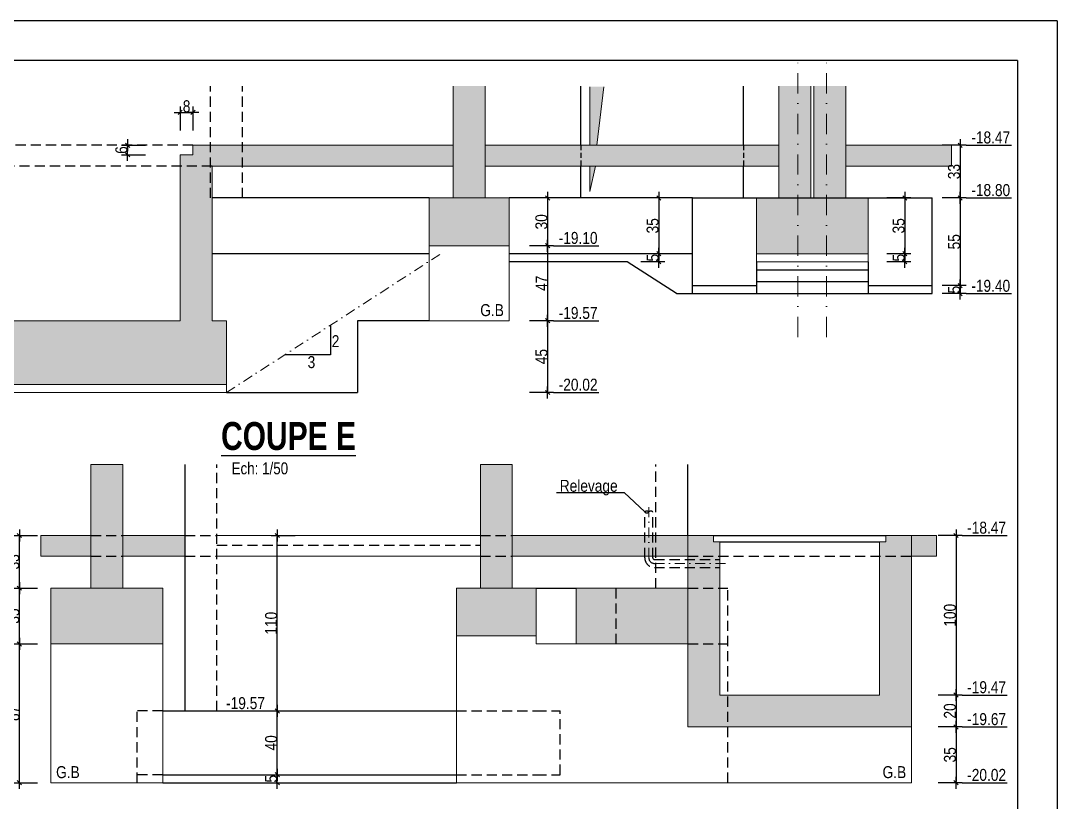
# Model space of a CAD drawing. Header units: centimetres. Extents: x -40 to 58779, y 2083 to 6283.
# Drawn here: x 57481 to 58779, y 5303 to 6283 of the extents above; entities that cross this region are included whole.
import ezdxf
from ezdxf.enums import TextEntityAlignment as Align

# ---------------------------------------------------------------- set-up
doc = ezdxf.new("R2010")
doc.units = ezdxf.units.CM
doc.header["$PDMODE"] = 1
doc.header["$PDSIZE"] = -2
doc.linetypes.add('CACHEX2', pattern=[19.05, 12.7, -6.35])
doc.linetypes.add('TIRETPTX2', pattern=[50.8, 25.4, -12.7, 0, -12.7])
for name, color, linetype in [('01_cote_gen', 4, 'Continuous'), ('01_linteaux', 2, 'Continuous'), ('01_poch_BN', 9, 'Continuous'), ('01_poch_murs', 253, 'Continuous'), ('01_texte', 230, 'Continuous'), ('AA_COTES', 2, 'Continuous')]:
    doc.layers.add(name, color=color, linetype=linetype)
doc.layers.add('01_murs_coup', color=5, linetype='Continuous', lineweight=60)
doc.layers.add('01_tram_axes', color=2, linetype='TIRETPTX2', lineweight=9)
doc.styles.add('Arial Narrow', font='ARIALN.TTF')
doc.styles.add('impact', font='impact.ttf')
doc.styles.add('MATTE_TXT', font='arial.ttf')
doc.styles.add('STYLE2', font='ARIALN.TTF')
doc.dimstyles.new('JB25', dxfattribs={"dimscale": 0.1, "dimtxt": 150, "dimasz": 15, "dimexe": 0.1, "dimexo": 0.1, "dimgap": 0.09, "dimtad": 1, "dimdec": 1, "dimlfac": 0.5, "dimdsep": 46, "dimtxsty": 'STYLE2', "dimblk1": 'BOND_G', "dimblk2": 'BOND_D', "dimsah": 1, "dimcen": 1.5, "dimdle": 0.01, "dimse1": 1, "dimse2": 1, "dimclrd": 4, "dimclre": 2, "dimclrt": 6, "dimazin": 2, "dimtfac": 2.333333, "dimtdec": 1, "dimtix": 1, "dimtmove": 2, "dimatfit": 3, "dimldrblk": 'BOND_G', "dimfxl": 1, "dimtolj": 1, "dimtzin": 0, "dimarcsym": 0})

# ---------------------------------------------------------------- blocks, each defined once
blk = doc.blocks.new('BOND_G')
at = {"layer": 'AA_COTES', "color": 0}
for p, q in [((0, -5), (0, 15)), ((5, 0), (-5, 0)), ((1.77, 1.77), (-1.77, -1.77))]:
    blk.add_line(p, q, dxfattribs=at)
blk = doc.blocks.new('BOND_D')
at = {"layer": 'AA_COTES', "color": 0}
for p, q in [((5, 0), (-5, 0)), ((-1.77, -1.77), (1.77, 1.77)), ((0, 5), (0, -15))]:
    blk.add_line(p, q, dxfattribs=at)
blk = doc.blocks.new('*D1803')
at = {"layer": '01_cote_gen', "color": 4, "lineweight": -2, "ltscale": 0.2, "transparency": 16777216}
blk.add_line((57614.5, 6116.3), (57614.5, 6125.3), dxfattribs=at)
at = {"layer": 'Defpoints', "color": 0, "lineweight": 0, "ltscale": 0.2, "transparency": 16777216}
for p in [(57614.5, 6126.8), (57652.4, 6126.8), (57680.4, 6114.8)]:
    blk.add_point(p, dxfattribs=at)
at = {"layer": '01_cote_gen', "color": 4, "lineweight": -2, "ltscale": 0.2, "transparency": 16777216, "xscale": 1.5, "yscale": 1.5, "zscale": 1.5}
for name, p, rotation in [('BOND_D', (57614.5, 6126.8), 90), ('BOND_G', (57614.5, 6114.8), 270)]:
    blk.add_blockref(name, p, dxfattribs=dict(at, rotation=rotation))
at = {"layer": '01_cote_gen', "color": 6, "lineweight": 0, "ltscale": 0.2, "transparency": 16777216, "insert": (57606.8, 6120.8), "char_height": 15, "attachment_point": 5, "rotation": 90, "style": 'STYLE2'}
blk.add_mtext('\\A1;6', dxfattribs=at)
blk = doc.blocks.new('*D1804')
at = {"layer": '01_cote_gen', "color": 4, "lineweight": -2, "ltscale": 0.2, "transparency": 16777216}
blk.add_line((57681.9, 6168), (57694.9, 6168), dxfattribs=at)
at = {"layer": 'Defpoints', "color": 0, "lineweight": 0, "ltscale": 0.2, "transparency": 16777216}
for p in [(57696.4, 6168), (57696.4, 6126.8), (57680.4, 6114.8)]:
    blk.add_point(p, dxfattribs=at)
at = {"layer": '01_cote_gen', "color": 4, "lineweight": -2, "ltscale": 0.2, "transparency": 16777216, "xscale": 1.5, "yscale": 1.5, "zscale": 1.5, "rotation": 180}
blk.add_blockref('BOND_G', (57680.4, 6168), dxfattribs=at)
at = {"layer": '01_cote_gen', "color": 4, "lineweight": -2, "ltscale": 0.2, "transparency": 16777216, "xscale": 1.5, "yscale": 1.5, "zscale": 1.5}
blk.add_blockref('BOND_D', (57696.4, 6168), dxfattribs=at)
at = {"layer": '01_cote_gen', "color": 6, "lineweight": 0, "ltscale": 0.2, "transparency": 16777216, "insert": (57688.4, 6175.6), "char_height": 15, "attachment_point": 5, "style": 'STYLE2'}
blk.add_mtext('\\A1;8', dxfattribs=at)
blk = doc.blocks.new('*D1808')
at = {"layer": '01_cote_gen', "color": 4, "lineweight": -2, "ltscale": 0.2, "transparency": 16777216}
blk.add_line((58588.3, 6059.3), (58588.3, 5992.3), dxfattribs=at)
at = {"layer": 'Defpoints', "color": 0, "lineweight": 0, "ltscale": 0.2, "transparency": 16777216}
for p in [(58568.7, 6060.8), (58542.4, 5990.8), (58588.3, 5990.8)]:
    blk.add_point(p, dxfattribs=at)
at = {"layer": '01_cote_gen', "color": 4, "lineweight": -2, "ltscale": 0.2, "transparency": 16777216, "xscale": 1.5, "yscale": 1.5, "zscale": 1.5}
for name, p, rotation in [('BOND_G', (58588.3, 6060.8), 90), ('BOND_D', (58588.3, 5990.8), 270)]:
    blk.add_blockref(name, p, dxfattribs=dict(at, rotation=rotation))
at = {"layer": '01_cote_gen', "color": 6, "lineweight": 0, "ltscale": 0.2, "transparency": 16777216, "insert": (58580.6, 6025.8), "char_height": 15, "attachment_point": 5, "rotation": 90, "style": 'STYLE2'}
blk.add_mtext('\\A1;35', dxfattribs=at)
blk = doc.blocks.new('*D1809')
at = {"layer": '01_cote_gen', "color": 4, "lineweight": -2, "ltscale": 0.2, "transparency": 16777216}
blk.add_line((58588.3, 5989.3), (58588.3, 5982.3), dxfattribs=at)
at = {"layer": 'Defpoints', "color": 0, "lineweight": 0, "ltscale": 0.2, "transparency": 16777216}
for p in [(58565.8, 5990.8), (58542.4, 5980.8), (58588.3, 5980.8)]:
    blk.add_point(p, dxfattribs=at)
at = {"layer": '01_cote_gen', "color": 4, "lineweight": -2, "ltscale": 0.2, "transparency": 16777216, "xscale": 1.5, "yscale": 1.5, "zscale": 1.5}
for name, p, rotation in [('BOND_G', (58588.3, 5990.8), 90), ('BOND_D', (58588.3, 5980.8), 270)]:
    blk.add_blockref(name, p, dxfattribs=dict(at, rotation=rotation))
at = {"layer": '01_cote_gen', "color": 6, "lineweight": 0, "ltscale": 0.2, "transparency": 16777216, "insert": (58580.7, 5985.8), "char_height": 15, "attachment_point": 5, "rotation": 90, "style": 'STYLE2'}
blk.add_mtext('\\A1;5', dxfattribs=at)
blk = doc.blocks.new('*D1810')
at = {"layer": '01_cote_gen', "color": 4, "lineweight": -2, "ltscale": 0.2, "transparency": 16777216}
blk.add_line((58657.7, 6125.3), (58657.7, 6062.3), dxfattribs=at)
at = {"layer": 'Defpoints', "color": 0, "lineweight": 0, "ltscale": 0.2, "transparency": 16777216}
for p in [(58624.3, 6126.8), (58643.4, 6060.8), (58657.7, 6060.8)]:
    blk.add_point(p, dxfattribs=at)
at = {"layer": '01_cote_gen', "color": 4, "lineweight": -2, "ltscale": 0.2, "transparency": 16777216, "xscale": 1.5, "yscale": 1.5, "zscale": 1.5}
for name, p, rotation in [('BOND_G', (58657.7, 6126.8), 90), ('BOND_D', (58657.7, 6060.8), 270)]:
    blk.add_blockref(name, p, dxfattribs=dict(at, rotation=rotation))
at = {"layer": '01_cote_gen', "color": 6, "lineweight": 0, "ltscale": 0.2, "transparency": 16777216, "insert": (58650, 6093.8), "char_height": 15, "attachment_point": 5, "rotation": 90, "style": 'STYLE2'}
blk.add_mtext('\\A1;33', dxfattribs=at)
blk = doc.blocks.new('*D1811')
at = {"layer": '01_cote_gen', "color": 4, "lineweight": -2, "ltscale": 0.2, "transparency": 16777216}
blk.add_line((58657.7, 6059.3), (58657.7, 5952.3), dxfattribs=at)
at = {"layer": 'Defpoints', "color": 0, "lineweight": 0, "ltscale": 0.2, "transparency": 16777216}
for p in [(58635.2, 6060.8), (58607.9, 5950.8), (58657.7, 5950.8)]:
    blk.add_point(p, dxfattribs=at)
at = {"layer": '01_cote_gen', "color": 4, "lineweight": -2, "ltscale": 0.2, "transparency": 16777216, "xscale": 1.5, "yscale": 1.5, "zscale": 1.5}
for name, p, rotation in [('BOND_G', (58657.7, 6060.8), 90), ('BOND_D', (58657.7, 5950.8), 270)]:
    blk.add_blockref(name, p, dxfattribs=dict(at, rotation=rotation))
at = {"layer": '01_cote_gen', "color": 6, "lineweight": 0, "ltscale": 0.2, "transparency": 16777216, "insert": (58650.1, 6005.8), "char_height": 15, "attachment_point": 5, "rotation": 90, "style": 'STYLE2'}
blk.add_mtext('\\A1;55', dxfattribs=at)
blk = doc.blocks.new('*D1812')
at = {"layer": '01_cote_gen', "color": 4, "lineweight": -2, "ltscale": 0.2, "transparency": 16777216}
blk.add_line((58657.7, 5949.3), (58657.7, 5942.3), dxfattribs=at)
at = {"layer": 'Defpoints', "color": 0, "lineweight": 0, "ltscale": 0.2, "transparency": 16777216}
for p in [(58607.9, 5950.8), (58607.9, 5940.8), (58657.7, 5940.8)]:
    blk.add_point(p, dxfattribs=at)
at = {"layer": '01_cote_gen', "color": 4, "lineweight": -2, "ltscale": 0.2, "transparency": 16777216, "xscale": 1.5, "yscale": 1.5, "zscale": 1.5}
for name, p, rotation in [('BOND_G', (58657.7, 5950.8), 90), ('BOND_D', (58657.7, 5940.8), 270)]:
    blk.add_blockref(name, p, dxfattribs=dict(at, rotation=rotation))
at = {"layer": '01_cote_gen', "color": 6, "lineweight": 0, "ltscale": 0.2, "transparency": 16777216, "insert": (58650.1, 5945.8), "char_height": 15, "attachment_point": 5, "rotation": 90, "style": 'STYLE2'}
blk.add_mtext('\\A1;5', dxfattribs=at)
blk = doc.blocks.new('*D1813')
at = {"layer": '01_cote_gen', "color": 4, "lineweight": -2, "ltscale": 0.2, "transparency": 16777216}
blk.add_line((58140.7, 6059.3), (58140.7, 6002.3), dxfattribs=at)
at = {"layer": 'Defpoints', "color": 0, "lineweight": 0, "ltscale": 0.2, "transparency": 16777216}
for p in [(58130.1, 6060.8), (58092.4, 6000.8), (58140.7, 6000.8)]:
    blk.add_point(p, dxfattribs=at)
at = {"layer": '01_cote_gen', "color": 4, "lineweight": -2, "ltscale": 0.2, "transparency": 16777216, "xscale": 1.5, "yscale": 1.5, "zscale": 1.5}
for name, p, rotation in [('BOND_G', (58140.7, 6060.8), 90), ('BOND_D', (58140.7, 6000.8), 270)]:
    blk.add_blockref(name, p, dxfattribs=dict(at, rotation=rotation))
at = {"layer": '01_cote_gen', "color": 6, "lineweight": 0, "ltscale": 0.2, "transparency": 16777216, "insert": (58133, 6030.8), "char_height": 15, "attachment_point": 5, "rotation": 90, "style": 'STYLE2'}
blk.add_mtext('\\A1;30', dxfattribs=at)
blk = doc.blocks.new('*D1814')
at = {"layer": '01_cote_gen', "color": 4, "lineweight": -2, "ltscale": 0.2, "transparency": 16777216}
blk.add_line((58140.7, 5999.3), (58140.7, 5908.3), dxfattribs=at)
at = {"layer": 'Defpoints', "color": 0, "lineweight": 0, "ltscale": 0.2, "transparency": 16777216}
for p in [(58127.4, 6000.8), (58092.4, 5906.8), (58140.7, 5906.8)]:
    blk.add_point(p, dxfattribs=at)
at = {"layer": '01_cote_gen', "color": 4, "lineweight": -2, "ltscale": 0.2, "transparency": 16777216, "xscale": 1.5, "yscale": 1.5, "zscale": 1.5}
for name, p, rotation in [('BOND_G', (58140.7, 6000.8), 90), ('BOND_D', (58140.7, 5906.8), 270)]:
    blk.add_blockref(name, p, dxfattribs=dict(at, rotation=rotation))
at = {"layer": '01_cote_gen', "color": 6, "lineweight": 0, "ltscale": 0.2, "transparency": 16777216, "insert": (58133.2, 5953.8), "char_height": 15, "attachment_point": 5, "rotation": 90, "style": 'STYLE2'}
blk.add_mtext('\\A1;47', dxfattribs=at)
blk = doc.blocks.new('*D1815')
at = {"layer": '01_cote_gen', "color": 4, "lineweight": -2, "ltscale": 0.2, "transparency": 16777216}
blk.add_line((58140.7, 5905.3), (58140.7, 5818.3), dxfattribs=at)
at = {"layer": 'Defpoints', "color": 0, "lineweight": 0, "ltscale": 0.2, "transparency": 16777216}
for p in [(58118.2, 5906.8), (57902.4, 5816.8), (58140.7, 5816.8)]:
    blk.add_point(p, dxfattribs=at)
at = {"layer": '01_cote_gen', "color": 4, "lineweight": -2, "ltscale": 0.2, "transparency": 16777216, "xscale": 1.5, "yscale": 1.5, "zscale": 1.5}
for name, p, rotation in [('BOND_G', (58140.7, 5906.8), 90), ('BOND_D', (58140.7, 5816.8), 270)]:
    blk.add_blockref(name, p, dxfattribs=dict(at, rotation=rotation))
at = {"layer": '01_cote_gen', "color": 6, "lineweight": 0, "ltscale": 0.2, "transparency": 16777216, "insert": (58133.1, 5861.8), "char_height": 15, "attachment_point": 5, "rotation": 90, "style": 'STYLE2'}
blk.add_mtext('\\A1;45', dxfattribs=at)
blk = doc.blocks.new('*D1816')
at = {"layer": '01_poch_murs', "color": 4, "lineweight": -2, "ltscale": 0.2, "transparency": 16777216}
blk.add_line((58280.1, 6059.3), (58280.1, 5992.3), dxfattribs=at)
at = {"layer": 'Defpoints', "color": 0, "lineweight": 0, "ltscale": 0.2, "transparency": 16777216}
for p in [(58287.8, 6060.8), (58280.1, 5990.8), (58287.8, 5990.8)]:
    blk.add_point(p, dxfattribs=at)
at = {"layer": '01_poch_murs', "color": 4, "lineweight": -2, "ltscale": 0.2, "transparency": 16777216, "xscale": 1.5, "yscale": 1.5, "zscale": 1.5}
for name, p, rotation in [('BOND_G', (58280.1, 6060.8), 90), ('BOND_D', (58280.1, 5990.8), 270)]:
    blk.add_blockref(name, p, dxfattribs=dict(at, rotation=rotation))
at = {"layer": '01_poch_murs', "color": 6, "lineweight": 0, "ltscale": 0.2, "transparency": 16777216, "insert": (58272.4, 6025.8), "char_height": 15, "attachment_point": 5, "rotation": 90, "style": 'STYLE2'}
blk.add_mtext('\\A1;35', dxfattribs=at)
blk = doc.blocks.new('*D1817')
at = {"layer": '01_poch_murs', "color": 4, "lineweight": -2, "ltscale": 0.2, "transparency": 16777216}
blk.add_line((58280.1, 5989.3), (58280.1, 5982.3), dxfattribs=at)
at = {"layer": 'Defpoints', "color": 0, "lineweight": 0, "ltscale": 0.2, "transparency": 16777216}
for p in [(58303.2, 5990.8), (58280.1, 5980.8), (58303.2, 5980.8)]:
    blk.add_point(p, dxfattribs=at)
at = {"layer": '01_poch_murs', "color": 4, "lineweight": -2, "ltscale": 0.2, "transparency": 16777216, "xscale": 1.5, "yscale": 1.5, "zscale": 1.5}
for name, p, rotation in [('BOND_G', (58280.1, 5990.8), 90), ('BOND_D', (58280.1, 5980.8), 270)]:
    blk.add_blockref(name, p, dxfattribs=dict(at, rotation=rotation))
at = {"layer": '01_poch_murs', "color": 6, "lineweight": 0, "ltscale": 0.2, "transparency": 16777216, "insert": (58272.5, 5985.8), "char_height": 15, "attachment_point": 5, "rotation": 90, "style": 'STYLE2'}
blk.add_mtext('\\A1;5', dxfattribs=at)
blk = doc.blocks.new('*D1988')
at = {"layer": '01_cote_gen', "color": 4, "lineweight": -2, "ltscale": 0.2, "transparency": 16777216}
blk.add_line((57479, 5329), (57479, 5500), dxfattribs=at)
at = {"layer": 'Defpoints', "color": 0, "lineweight": 0, "ltscale": 0.2, "transparency": 16777216}
for p in [(57479, 5501.5), (57585.5, 5501.5), (57585.5, 5327.5)]:
    blk.add_point(p, dxfattribs=at)
at = {"layer": '01_cote_gen', "color": 4, "lineweight": -2, "ltscale": 0.2, "transparency": 16777216, "xscale": 1.5, "yscale": 1.5, "zscale": 1.5}
for name, p, rotation in [('BOND_D', (57479, 5501.5), 90), ('BOND_G', (57479, 5327.5), 270)]:
    blk.add_blockref(name, p, dxfattribs=dict(at, rotation=rotation))
at = {"layer": '01_cote_gen', "color": 6, "lineweight": 0, "ltscale": 0.2, "transparency": 16777216, "insert": (57471.4, 5414.5), "char_height": 15, "attachment_point": 5, "rotation": 90, "style": 'STYLE2'}
blk.add_mtext('\\A1;87', dxfattribs=at)
blk = doc.blocks.new('*D1989')
at = {"layer": '01_cote_gen', "color": 4, "lineweight": -2, "ltscale": 0.2, "transparency": 16777216}
blk.add_line((57479, 5503), (57479, 5570), dxfattribs=at)
at = {"layer": 'Defpoints', "color": 0, "lineweight": 0, "ltscale": 0.2, "transparency": 16777216}
for p in [(57479, 5571.5), (57585.5, 5571.5), (57585.5, 5501.5)]:
    blk.add_point(p, dxfattribs=at)
at = {"layer": '01_cote_gen', "color": 4, "lineweight": -2, "ltscale": 0.2, "transparency": 16777216, "xscale": 1.5, "yscale": 1.5, "zscale": 1.5}
for name, p, rotation in [('BOND_D', (57479, 5571.5), 90), ('BOND_G', (57479, 5501.5), 270)]:
    blk.add_blockref(name, p, dxfattribs=dict(at, rotation=rotation))
at = {"layer": '01_cote_gen', "color": 6, "lineweight": 0, "ltscale": 0.2, "transparency": 16777216, "insert": (57471.4, 5536.5), "char_height": 15, "attachment_point": 5, "rotation": 90, "style": 'STYLE2'}
blk.add_mtext('\\A1;35', dxfattribs=at)
blk = doc.blocks.new('*D1990')
at = {"layer": '01_cote_gen', "color": 4, "lineweight": -2, "ltscale": 0.2, "transparency": 16777216}
blk.add_line((57479, 5573), (57479, 5636), dxfattribs=at)
at = {"layer": 'Defpoints', "color": 0, "lineweight": 0, "ltscale": 0.2, "transparency": 16777216}
for p in [(57479, 5637.5), (57585.5, 5637.5), (57585.5, 5571.5)]:
    blk.add_point(p, dxfattribs=at)
at = {"layer": '01_cote_gen', "color": 4, "lineweight": -2, "ltscale": 0.2, "transparency": 16777216, "xscale": 1.5, "yscale": 1.5, "zscale": 1.5}
for name, p, rotation in [('BOND_D', (57479, 5637.5), 90), ('BOND_G', (57479, 5571.5), 270)]:
    blk.add_blockref(name, p, dxfattribs=dict(at, rotation=rotation))
at = {"layer": '01_cote_gen', "color": 6, "lineweight": 0, "ltscale": 0.2, "transparency": 16777216, "insert": (57471.4, 5604.5), "char_height": 15, "attachment_point": 5, "rotation": 90, "style": 'STYLE2'}
blk.add_mtext('\\A1;33', dxfattribs=at)
blk = doc.blocks.new('*D1991')
at = {"layer": '01_cote_gen', "color": 4, "lineweight": -2, "ltscale": 0.2, "transparency": 16777216}
blk.add_line((57802, 5339), (57802, 5416), dxfattribs=at)
at = {"layer": 'Defpoints', "color": 0, "lineweight": 0, "ltscale": 0.2, "transparency": 16777216}
for p in [(57802, 5417.5), (57858.5, 5417.5), (57858.5, 5337.5)]:
    blk.add_point(p, dxfattribs=at)
at = {"layer": '01_cote_gen', "color": 4, "lineweight": -2, "ltscale": 0.2, "transparency": 16777216, "xscale": 1.5, "yscale": 1.5, "zscale": 1.5}
for name, p, rotation in [('BOND_D', (57802, 5417.5), 90), ('BOND_G', (57802, 5337.5), 270)]:
    blk.add_blockref(name, p, dxfattribs=dict(at, rotation=rotation))
at = {"layer": '01_cote_gen', "color": 6, "lineweight": 0, "ltscale": 0.2, "transparency": 16777216, "insert": (57794.4, 5377.5), "char_height": 15, "attachment_point": 5, "rotation": 90, "style": 'STYLE2'}
blk.add_mtext('\\A1;40', dxfattribs=at)
blk = doc.blocks.new('*D1992')
at = {"layer": '01_cote_gen', "color": 4, "lineweight": -2, "ltscale": 0.2, "transparency": 16777216}
blk.add_line((57802, 5419), (57802, 5636), dxfattribs=at)
at = {"layer": 'Defpoints', "color": 0, "lineweight": 0, "ltscale": 0.2, "transparency": 16777216}
for p in [(57802, 5637.5), (57877.5, 5637.5), (57856.5, 5417.5)]:
    blk.add_point(p, dxfattribs=at)
at = {"layer": '01_cote_gen', "color": 4, "lineweight": -2, "ltscale": 0.2, "transparency": 16777216, "xscale": 1.5, "yscale": 1.5, "zscale": 1.5}
for name, p, rotation in [('BOND_D', (57802, 5637.5), 90), ('BOND_G', (57802, 5417.5), 270)]:
    blk.add_blockref(name, p, dxfattribs=dict(at, rotation=rotation))
at = {"layer": '01_cote_gen', "color": 6, "lineweight": 0, "ltscale": 0.2, "transparency": 16777216, "insert": (57794.4, 5527.5), "char_height": 15, "attachment_point": 5, "rotation": 90, "style": 'STYLE2'}
blk.add_mtext('\\A1;110', dxfattribs=at)
blk = doc.blocks.new('*D1993')
at = {"layer": '01_cote_gen', "color": 4, "lineweight": -2, "ltscale": 0.2, "transparency": 16777216}
blk.add_line((57802, 5329), (57802, 5336), dxfattribs=at)
at = {"layer": 'Defpoints', "color": 0, "lineweight": 0, "ltscale": 0.2, "transparency": 16777216}
for p in [(57802, 5337.5), (57842.5, 5337.5), (57842.5, 5327.5)]:
    blk.add_point(p, dxfattribs=at)
at = {"layer": '01_cote_gen', "color": 4, "lineweight": -2, "ltscale": 0.2, "transparency": 16777216, "xscale": 1.5, "yscale": 1.5, "zscale": 1.5}
for name, p, rotation in [('BOND_D', (57802, 5337.5), 90), ('BOND_G', (57802, 5327.5), 270)]:
    blk.add_blockref(name, p, dxfattribs=dict(at, rotation=rotation))
at = {"layer": '01_cote_gen', "color": 6, "lineweight": 0, "ltscale": 0.2, "transparency": 16777216, "insert": (57794.4, 5332.5), "char_height": 15, "attachment_point": 5, "rotation": 90, "style": 'STYLE2'}
blk.add_mtext('\\A1;5', dxfattribs=at)
blk = doc.blocks.new('*D1994')
at = {"layer": '01_cote_gen', "color": 4, "lineweight": -2, "ltscale": 0.2, "transparency": 16777216}
blk.add_line((58652.5, 5636), (58652.5, 5439), dxfattribs=at)
at = {"layer": 'Defpoints', "color": 0, "lineweight": 0, "ltscale": 0.2, "transparency": 16777216}
for p in [(58601.5, 5637.5), (58500.3, 5437.5), (58652.5, 5437.5)]:
    blk.add_point(p, dxfattribs=at)
at = {"layer": '01_cote_gen', "color": 4, "lineweight": -2, "ltscale": 0.2, "transparency": 16777216, "xscale": 1.5, "yscale": 1.5, "zscale": 1.5}
for name, p, rotation in [('BOND_G', (58652.5, 5637.5), 90), ('BOND_D', (58652.5, 5437.5), 270)]:
    blk.add_blockref(name, p, dxfattribs=dict(at, rotation=rotation))
at = {"layer": '01_cote_gen', "color": 6, "lineweight": 0, "ltscale": 0.2, "transparency": 16777216, "insert": (58644.9, 5537.5), "char_height": 15, "attachment_point": 5, "rotation": 90, "style": 'STYLE2'}
blk.add_mtext('\\A1;100', dxfattribs=at)
blk = doc.blocks.new('*D1995')
at = {"layer": '01_cote_gen', "color": 4, "lineweight": -2, "ltscale": 0.2, "transparency": 16777216}
blk.add_line((58652.5, 5436), (58652.5, 5399), dxfattribs=at)
at = {"layer": 'Defpoints', "color": 0, "lineweight": 0, "ltscale": 0.2, "transparency": 16777216}
for p in [(58630, 5437.5), (58630, 5397.5), (58652.5, 5397.5)]:
    blk.add_point(p, dxfattribs=at)
at = {"layer": '01_cote_gen', "color": 4, "lineweight": -2, "ltscale": 0.2, "transparency": 16777216, "xscale": 1.5, "yscale": 1.5, "zscale": 1.5}
for name, p, rotation in [('BOND_G', (58652.5, 5437.5), 90), ('BOND_D', (58652.5, 5397.5), 270)]:
    blk.add_blockref(name, p, dxfattribs=dict(at, rotation=rotation))
at = {"layer": '01_cote_gen', "color": 6, "lineweight": 0, "ltscale": 0.2, "transparency": 16777216, "insert": (58644.9, 5417.5), "char_height": 15, "attachment_point": 5, "rotation": 90, "style": 'STYLE2'}
blk.add_mtext('\\A1;20', dxfattribs=at)
blk = doc.blocks.new('*D1996')
at = {"layer": '01_cote_gen', "color": 4, "lineweight": -2, "ltscale": 0.2, "transparency": 16777216}
blk.add_line((58652.5, 5396), (58652.5, 5329), dxfattribs=at)
at = {"layer": 'Defpoints', "color": 0, "lineweight": 0, "ltscale": 0.2, "transparency": 16777216}
for p in [(58630, 5397.5), (58542, 5327.5), (58652.5, 5327.5)]:
    blk.add_point(p, dxfattribs=at)
at = {"layer": '01_cote_gen', "color": 4, "lineweight": -2, "ltscale": 0.2, "transparency": 16777216, "xscale": 1.5, "yscale": 1.5, "zscale": 1.5}
for name, p, rotation in [('BOND_G', (58652.5, 5397.5), 90), ('BOND_D', (58652.5, 5327.5), 270)]:
    blk.add_blockref(name, p, dxfattribs=dict(at, rotation=rotation))
at = {"layer": '01_cote_gen', "color": 6, "lineweight": 0, "ltscale": 0.2, "transparency": 16777216, "insert": (58644.9, 5362.5), "char_height": 15, "attachment_point": 5, "rotation": 90, "style": 'STYLE2'}
blk.add_mtext('\\A1;35', dxfattribs=at)

msp = doc.modelspace()

# ---------------------------------------------------------------- hatches: boundary and pattern name
at = {"layer": '01_poch_BN', "lineweight": 0, "ltscale": 0.2}
h = msp.add_hatch(color=256, dxfattribs=at)
h.dxf.hatch_style = 1
h.paths.add_polyline_path([(56934.37, 6126.8), (56808.32, 6126.8), (56808.32, 6100.8), (56934.37, 6100.8)])
h.paths.add_polyline_path([(56952.37, 6060.8), (56842.37, 6060.8), (56842.37, 5960.8), (56952.37, 5960.8)])
h.paths.add_polyline_path([(57062.37, 6060.8), (56952.37, 6060.8), (56952.37, 5960.8), (57062.37, 5960.8)])
h.paths.add_polyline_path([(57228.37, 6126.8), (56970.37, 6126.8), (56970.37, 6100.8), (57228.37, 6100.8)])
h.paths.add_polyline_path([(58062.42, 6200.98), (58022.42, 6200.98), (58022.42, 6060.8), (58062.42, 6060.8)])
h.paths.add_polyline_path([(58092.42, 6060.8), (57992.42, 6060.8), (57992.42, 6000.8), (58092.42, 6000.8)])
h.paths.add_polyline_path([(58454.37, 6060.8), (58402.37, 6060.8), (58402.37, 5990.8), (58454.37, 5990.8)])
h.paths.add_polyline_path([(58454.37, 6200.98), (58430.37, 6200.98), (58430.37, 6060.8), (58454.37, 6060.8)])
h.paths.add_polyline_path([(58470.37, 6200.98), (58454.37, 6200.98), (58454.37, 6060.8), (58470.37, 6060.8)])
h.paths.add_polyline_path([(58490.37, 6200.98), (58474.37, 6200.98), (58474.37, 6060.8), (58490.37, 6060.8)])
h.paths.add_polyline_path([(58514.37, 6200.98), (58490.37, 6200.98), (58490.37, 6060.8), (58514.37, 6060.8)])
h.paths.add_polyline_path([(58542.37, 6060.8), (58490.37, 6060.8), (58490.37, 5990.8), (58542.37, 5990.8)])
h.paths.add_polyline_path([(58490.37, 6060.8), (58474.37, 6060.8), (58454.37, 6060.8), (58454.37, 5990.8), (58490.37, 5990.8)])
h = msp.add_hatch(color=256, dxfattribs=at)
h.dxf.hatch_style = 1
h.paths.add_polyline_path([(56952.37, 6200.98), (56934.37, 6200.98), (56934.37, 6060.8), (56952.37, 6060.8)])
h.paths.add_polyline_path([(56970.37, 6200.98), (56952.37, 6200.98), (56952.37, 6060.8), (56970.37, 6060.8)])
h.paths.add_polyline_path([(57248.37, 6200.98), (57228.37, 6200.98), (57228.37, 5906.8), (57168.37, 5906.8), (57168.37, 5826.8), (57248.37, 5826.8)])
h.paths.add_polyline_path([(57268.37, 6200.98), (57248.37, 6200.98), (57248.37, 5826.8), (57738.37, 5826.8), (57738.37, 5906.8), (57720.37, 5906.8), (57720.37, 6100.8), (58022.42, 6100.8), (58022.42, 6126.8), (57696.37, 6126.8), (57696.37, 6114.8), (57680.37, 6114.8), (57680.37, 5906.8), (57268.37, 5906.8)])
h.paths.add_polyline_path([(58430.37, 6126.8), (58062.42, 6126.8), (58062.42, 6100.8), (58430.37, 6100.8)])
h.paths.add_polyline_path([(58646.62, 6126.8), (58514.37, 6126.8), (58514.37, 6100.8), (58646.62, 6100.8)])
h = msp.add_hatch(color=256, dxfattribs=at)
h.dxf.hatch_style = 1
h.paths.add_polyline_path([(57608.5, 5726.5), (57568.5, 5726.5), (57568.5, 5637.5), (57608.5, 5637.5)])
h.paths.add_polyline_path([(57608.5, 5637.5), (57568.5, 5637.5), (57568.5, 5611.5), (57608.5, 5611.5)])
h.paths.add_polyline_path([(57608.5, 5611.5), (57568.5, 5611.5), (57568.5, 5571.5), (57608.5, 5571.5)])
h.paths.add_polyline_path([(57686.5, 5637.5), (57608.5, 5637.5), (57608.5, 5611.5), (57686.5, 5611.5)])
h.paths.add_polyline_path([(57568.5, 5637.5), (57506, 5637.5), (57506, 5611.5), (57568.5, 5611.5)])
h.paths.add_polyline_path([(57658.5, 5571.5), (57518.5, 5571.5), (57518.5, 5501.5), (57658.5, 5501.5)])
h.paths.add_polyline_path([(58126.5, 5571.5), (58026.5, 5571.5), (58026.5, 5511.5), (58126.5, 5511.5)])
h.paths.add_polyline_path([(58096.5, 5611.5), (58056.5, 5611.5), (58056.5, 5571.5), (58096.5, 5571.5)])
h.paths.add_polyline_path([(58096.5, 5637.5), (58056.5, 5637.5), (58056.5, 5611.5), (58096.5, 5611.5)])
h.paths.add_polyline_path([(58096.5, 5726.5), (58056.5, 5726.5), (58056.5, 5637.5), (58096.5, 5637.5)])
h.paths.add_polyline_path([(58226.5, 5571.5), (58176.5, 5571.5), (58176.5, 5501.5), (58226.5, 5501.5)])
h.paths.add_polyline_path([(58316.5, 5571.5), (58226.5, 5571.5), (58226.5, 5501.5), (58316.5, 5501.5)])
h.paths.add_polyline_path([(58356.5, 5629.5), (58348.5, 5629.5), (58348.5, 5637.5), (58316.5, 5637.5), (58316.5, 5611.5), (58356.5, 5611.5)])
h.paths.add_polyline_path([(58316.5, 5637.5), (58276.5, 5637.5), (58276.5, 5611.5), (58316.5, 5611.5)])
h.paths.add_polyline_path([(58276.5, 5637.5), (58272.5, 5637.5), (58272.5, 5611.5), (58276.5, 5611.5)])
h.paths.add_polyline_path([(58272.5, 5637.5), (58267.5, 5637.5), (58267.5, 5611.5), (58272.5, 5611.5)])
h.paths.add_polyline_path([(58267.5, 5637.5), (58262.5, 5637.5), (58262.5, 5611.5), (58267.5, 5611.5)])
h.paths.add_polyline_path([(58262.5, 5637.5), (58096.5, 5637.5), (58096.5, 5611.5), (58262.5, 5611.5)])
h.paths.add_polyline_path([(58356.5, 5571.5), (58316.5, 5571.5), (58316.5, 5501.5), (58356.5, 5501.5)])
h.paths.add_polyline_path([(58356.5, 5597.5), (58316.5, 5597.5), (58316.5, 5571.5), (58356.5, 5571.5)])
h.paths.add_polyline_path([(58356.5, 5602.5), (58316.5, 5602.5), (58316.5, 5597.5), (58356.5, 5597.5)])
h.paths.add_polyline_path([(58356.5, 5607.5), (58316.5, 5607.5), (58316.5, 5602.5), (58356.5, 5602.5)])
h.paths.add_polyline_path([(58356.5, 5611.5), (58316.5, 5611.5), (58316.5, 5607.5), (58356.5, 5607.5)])
h.paths.add_polyline_path([(58366.5, 5437.5), (58356.5, 5437.5), (58356.5, 5501.5), (58316.5, 5501.5), (58316.5, 5397.5), (58366.5, 5397.5)])
h.paths.add_polyline_path([(58596.5, 5611.5), (58556.5, 5611.5), (58556.5, 5437.5), (58366.5, 5437.5), (58366.5, 5397.5), (58596.5, 5397.5)])
h.paths.add_polyline_path([(58596.5, 5637.5), (58564.5, 5637.5), (58564.5, 5629.5), (58556.5, 5629.5), (58556.5, 5611.5), (58596.5, 5611.5)])
h = msp.add_hatch(color=256, dxfattribs=at)
h.dxf.hatch_style = 1
h.paths.add_polyline_path([(58628, 5637.5), (58596.5, 5637.5), (58596.5, 5611.5), (58628, 5611.5)])

# ---------------------------------------------------------------- linework, layer by layer
at = {"layer": '01_cote_gen'}
for q in [(51358.18, 6282.97), (58779.3, 3567.97)]:
    msp.add_line((58779.3, 6282.97), q, dxfattribs=at)
at = {"layer": '01_linteaux', "linetype": 'CACHEX2'}
for p, q in [((57718.37, 6060.8), (57718.37, 6200.98)), ((57758.37, 6060.8), (57758.37, 6200.98)), ((57696.37, 6126.8), (57228.37, 6126.8)), ((57720.37, 6100.8), (57228.37, 6100.8)), ((57726.5, 5417.5), (57726.5, 5726.5)), ((58276.5, 5571.5), (58276.5, 5726.5)), ((58262.5, 5609.5), (58262.5, 5667)), ((58272.5, 5609.5), (58272.5, 5667)), ((57568.5, 5637.5), (57608.5, 5637.5)), ((57686.5, 5637.5), (57726.5, 5637.5)), ((58056.5, 5637.5), (58096.5, 5637.5)), ((57726.5, 5625.5), (58056.5, 5625.5)), ((57568.5, 5611.5), (57608.5, 5611.5)), ((57686.5, 5611.5), (57726.5, 5611.5)), ((58056.5, 5611.5), (58096.5, 5611.5)), ((58316.5, 5611.5), (58596.5, 5611.5)), ((58274.5, 5607.5), (58356.5, 5607.5)), ((58274.5, 5597.5), (58356.5, 5597.5)), ((58226.5, 5501.5), (58226.5, 5571.5)), ((58316.5, 5571.5), (58366.5, 5571.5)), ((58366.5, 5327.5), (58366.5, 5571.5)), ((58316.5, 5501.5), (58366.5, 5501.5)), ((57626.5, 5327.5), (57626.5, 5417.5)), ((57658.5, 5417.5), (57626.5, 5417.5)), ((58026.5, 5417.5), (58126.5, 5417.5)), ((58126.5, 5417.5), (58156.5, 5417.5)), ((58156.5, 5337.5), (58156.5, 5417.5)), ((57658.5, 5337.5), (57626.5, 5337.5)), ((58026.5, 5337.5), (58126.5, 5337.5)), ((58126.5, 5337.5), (58156.5, 5337.5))]:
    msp.add_line(p, q, dxfattribs=at)
at = {"layer": '01_linteaux', "ltscale": 0.5}
for p, q in [((58182.37, 6126.8), (58182.37, 6200.98)), ((58386.37, 6126.8), (58386.37, 6200.98)), ((58182.37, 6060.8), (58182.37, 6100.8)), ((58386.37, 6060.8), (58386.37, 6100.8)), ((57992.42, 6060.8), (57720.37, 6060.8)), ((58322.37, 6060.8), (58092.42, 6060.8)), ((58322.37, 5940.8), (58322.37, 6060.8)), ((58322.37, 6060.8), (58622.37, 6060.8)), ((58622.37, 5940.8), (58622.37, 6060.8)), ((57992.42, 5990.8), (57720.37, 5990.8)), ((58322.37, 5990.8), (58092.42, 5990.8)), ((58240.6, 5980.8), (58092.42, 5980.8)), ((58302.37, 5940.8), (58240.6, 5980.8)), ((58402.37, 5980.8), (58402.37, 5940.8)), ((58542.37, 5980.8), (58542.37, 5940.8)), ((58402.37, 5970.8), (58542.37, 5970.8)), ((58322.37, 5950.8), (58402.37, 5950.8)), ((58402.37, 5955.8), (58542.37, 5955.8)), ((58542.37, 5950.8), (58622.37, 5950.8)), ((58302.37, 5940.8), (58622.37, 5940.8)), ((57992.42, 5906.8), (57902.42, 5906.8)), ((57902.42, 5906.8), (57902.42, 5816.8)), ((57738.37, 5816.8), (57902.42, 5816.8)), ((57686.5, 5417.5), (57686.5, 5726.5)), ((58316.5, 5637.5), (58316.5, 5726.5)), ((58348.5, 5637.5), (58564.5, 5637.5)), ((58356.5, 5629.5), (58556.5, 5629.5)), ((58126.5, 5571.5), (58176.5, 5571.5)), ((57658.5, 5417.5), (58026.5, 5417.5)), ((57658.5, 5337.5), (58026.5, 5337.5)), ((57658.5, 5327.5), (58026.5, 5327.5))]:
    msp.add_line(p, q, dxfattribs=at)
at = {"layer": '01_linteaux', "linetype": 'CACHEX2', "ltscale": 0.5}
for p, q in [((58182.37, 6126.8), (58182.37, 6100.8)), ((58386.37, 6126.8), (58386.37, 6100.8))]:
    msp.add_line(p, q, dxfattribs=at)
at = {"layer": '01_linteaux', "linetype": 'CACHEX2'}
for centre, radius, start, end in [((58265, 5664.74), 3.37, 42.14317, 137.85683), ((58265, 5669.26), 3.37, 222.14317, 317.85683), ((58270, 5664.74), 3.37, 42.14317, 137.85683), ((58274.5, 5609.5), 12, 180, 270), ((58274.5, 5609.5), 7, 180, 270), ((58274.5, 5609.5), 2, 180, 270)]:
    msp.add_arc(centre, radius, start, end, dxfattribs=at)
at = {"layer": '01_murs_coup', "lineweight": 0}
for p, q in [((58022.42, 6060.8), (58022.42, 6200.98)), ((58062.42, 6060.8), (58062.42, 6200.98)), ((58430.37, 6060.8), (58430.37, 6200.98)), ((58470.37, 6060.8), (58470.37, 6200.98)), ((58474.37, 6060.8), (58474.37, 6200.98)), ((58514.37, 6060.8), (58514.37, 6200.98)), ((57696.37, 6114.8), (57696.37, 6126.8)), ((57696.37, 6126.8), (58022.42, 6126.8)), ((58062.42, 6126.8), (58430.37, 6126.8)), ((58514.37, 6126.8), (58646.62, 6126.8)), ((57680.37, 5906.8), (57680.37, 6114.8)), ((57680.37, 6114.8), (57696.37, 6114.8)), ((57720.37, 5906.8), (57720.37, 6100.8)), ((57720.37, 6100.8), (58022.42, 6100.8)), ((58062.42, 6100.8), (58430.37, 6100.8)), ((58514.37, 6100.8), (58646.62, 6100.8)), ((57992.42, 5906.8), (57992.42, 6060.8)), ((58092.42, 6060.8), (57992.42, 6060.8)), ((58092.42, 5906.8), (58092.42, 6060.8)), ((58402.37, 5980.8), (58402.37, 6060.8)), ((58402.37, 6060.8), (58542.37, 6060.8)), ((58542.37, 5980.8), (58542.37, 6060.8)), ((58092.42, 6000.8), (57992.42, 6000.8)), ((58402.37, 5990.8), (58542.37, 5990.8)), ((58402.37, 5980.8), (58542.37, 5980.8)), ((57268.37, 5906.8), (57680.37, 5906.8)), ((57720.37, 5906.8), (57738.37, 5906.8)), ((57738.37, 5816.8), (57738.37, 5906.8)), ((58092.42, 5906.8), (57992.42, 5906.8)), ((57168.37, 5826.8), (57738.37, 5826.8)), ((57168.37, 5816.8), (57738.37, 5816.8)), ((57568.5, 5571.5), (57568.5, 5726.5)), ((57608.5, 5571.5), (57608.5, 5726.5)), ((58056.5, 5571.5), (58056.5, 5726.5)), ((58056.5, 5571.5), (58056.5, 5716.5)), ((58096.5, 5571.5), (58096.5, 5726.5)), ((58096.5, 5571.5), (58096.5, 5716.5)), ((57506, 5637.5), (57568.5, 5637.5)), ((57608.5, 5637.5), (57686.5, 5637.5)), ((57726.5, 5637.5), (58056.5, 5637.5)), ((58096.5, 5637.5), (58348.5, 5637.5)), ((58316.5, 5637.5), (58316.5, 5397.5)), ((58348.5, 5629.5), (58348.5, 5637.5)), ((58564.5, 5637.5), (58628, 5637.5)), ((58564.5, 5629.5), (58564.5, 5637.5)), ((58596.5, 5397.5), (58596.5, 5637.5)), ((58348.5, 5629.5), (58356.5, 5629.5)), ((58356.5, 5437.5), (58356.5, 5629.5)), ((58556.5, 5437.5), (58556.5, 5629.5)), ((58556.5, 5629.5), (58564.5, 5629.5)), ((57506, 5611.5), (57568.5, 5611.5)), ((57608.5, 5611.5), (57686.5, 5611.5)), ((57726.5, 5611.5), (58056.5, 5611.5)), ((58096.5, 5611.5), (58316.5, 5611.5)), ((58596.5, 5611.5), (58628, 5611.5)), ((57518.5, 5327.5), (57518.5, 5571.5)), ((57518.5, 5571.5), (57658.5, 5571.5)), ((57658.5, 5327.5), (57658.5, 5571.5)), ((58026.5, 5327.5), (58026.5, 5571.5)), ((58026.5, 5571.5), (58126.5, 5571.5)), ((58126.5, 5501.5), (58126.5, 5571.5)), ((58176.5, 5571.5), (58316.5, 5571.5)), ((58176.5, 5501.5), (58176.5, 5571.5)), ((58026.5, 5511.5), (58126.5, 5511.5)), ((57518.5, 5501.5), (57658.5, 5501.5)), ((58176.5, 5501.5), (58126.5, 5501.5)), ((58176.5, 5501.5), (58316.5, 5501.5)), ((58356.5, 5437.5), (58556.5, 5437.5)), ((58316.5, 5397.5), (58596.5, 5397.5)), ((58596.5, 5397.5), (58596.5, 5327.5)), ((57518.5, 5327.5), (57658.5, 5327.5)), ((58026.5, 5327.5), (58126.5, 5327.5)), ((58126.5, 5327.5), (58596.5, 5327.5))]:
    msp.add_line(p, q, dxfattribs=at)
at = {"layer": '01_poch_BN', "lineweight": 0, "ltscale": 0.2}
for p, q in [((58646.62, 6126.8), (58646.62, 6100.8)), ((57568.5, 5726.5), (57608.5, 5726.5)), ((58056.5, 5726.5), (58096.5, 5726.5)), ((57506, 5611.5), (57506, 5637.5)), ((58628, 5611.5), (58628, 5637.5))]:
    msp.add_line(p, q, dxfattribs=at)
at = {"layer": '01_poch_murs', "lineweight": 0, "ltscale": 0.2}
for p, q in [((58193.62, 6126.8), (58193.62, 6200.13)), ((58211.13, 6200.13), (58202.54, 6126.8)), ((58193.62, 6068.73), (58193.62, 6100.8)), ((58200.56, 6100.8), (58193.62, 6068.73))]:
    msp.add_line(p, q, dxfattribs=at)
for points in [[(58193.62, 6200.13), (58211.13, 6200.13), (58193.62, 6126.8), (58202.54, 6126.8)], [(58193.62, 6068.73), (58193.62, 6100.8), (58200.56, 6100.8)]]:
    msp.add_solid(points, dxfattribs=at)
at = {"layer": '01_texte'}
for p, q in [((58729.3, 6232.97), (51408.18, 6232.97)), ((58729.3, 6232.97), (58729.3, 3567.97)), ((58665.19, 6126.8), (58721.87, 6126.8)), ((58665.19, 6060.8), (58721.87, 6060.8)), ((58148.2, 6000.8), (58204.89, 6000.8)), ((58665.19, 5940.8), (58721.87, 5940.8)), ((57868.8, 5901.25), (57868.8, 5864.14)), ((58148.2, 5906.8), (58204.89, 5906.8)), ((57868.8, 5864.14), (57811.49, 5864.14)), ((58148.2, 5816.8), (58204.89, 5816.8)), ((58152, 5691.5), (58236.5, 5691.5)), ((58236.5, 5691.5), (58262.54, 5667.05)), ((58660.03, 5637.5), (58716.71, 5637.5)), ((58660.03, 5437.5), (58716.71, 5437.5)), ((58660.03, 5397.5), (58716.71, 5397.5)), ((58660.03, 5327.5), (58716.71, 5327.5))]:
    msp.add_line(p, q, dxfattribs=at)
at = {"layer": '01_tram_axes'}
for p, q in [((58454.37, 5886.37), (58454.37, 6238.11)), ((58490.37, 5886.37), (58490.37, 6238.11))]:
    msp.add_line(p, q, dxfattribs=at)
at = {"layer": '01_tram_axes', "ltscale": 0.5}
for p, q in [((57738.37, 5816.8), (58007.32, 5990.94)), ((58267.5, 5609.5), (58267.5, 5677)), ((58274.5, 5602.5), (58369.5, 5602.5))]:
    msp.add_line(p, q, dxfattribs=at)

# ---------------------------------------------------------------- texts
at = {"layer": '01_texte', "style": 'Arial Narrow'}
for s, p in [('-18.47', (58671.59, 6129.1)), ('-18.80', (58671.59, 6063.1)), ('-19.10', (58154.61, 6003.1)), ('-19.40', (58671.59, 5943.1)), ('G.B', (58056.33, 5912.6)), ('-19.57', (58154.61, 5909.1)), ('2', (57870.28, 5873.65)), ('3', (57840.03, 5847.45)), ('-20.02', (58154.61, 5819.1)), ('Relevage', (58155.93, 5692.3)), ('-18.47', (58666.43, 5639.8)), ('-19.47', (58666.43, 5439.8)), ('-19.57', (57737.9, 5419.8)), ('-19.67', (58666.43, 5399.8)), ('G.B', (57524.9, 5333.3)), ('G.B', (58560.4, 5333.3)), ('-20.02', (58666.43, 5329.8))]:
    msp.add_text(s, height=15, dxfattribs=at).set_placement(p)
at = {"layer": '01_texte', "style": 'impact'}
msp.add_text('%%UCOUPE E', height=35, dxfattribs=at).set_placement((57816.11, 5734.26), align=Align.BOTTOM_CENTER)
at = {"layer": '01_texte', "style": 'MATTE_TXT', "width": 0.8}
msp.add_text('Ech: 1/50', height=15, dxfattribs=at).set_placement((57780.23, 5709.7), align=Align.BOTTOM_CENTER)

# ---------------------------------------------------------------- dimensions: what is measured, and where the dimension line sits
at = {"layer": '01_cote_gen', "lineweight": 0, "ltscale": 0.2}
dim = msp.add_linear_dim(base=(57696.37, 6167.98), p1=(57680.37, 6114.8), p2=(57696.37, 6126.8), dimstyle='JB25', dxfattribs=at)
dim.commit()
dim.dimension.update_dxf_attribs({"geometry": '*D1804', "text_midpoint": (57688.37, 6175.65)})
for base, p1, p2, picture, middle in [((57614.47, 6126.8), (57680.37, 6114.8), (57652.41, 6126.8), '*D1803', (57606.8, 6120.8)), ((58657.69, 6060.8), (58624.27, 6126.8), (58643.41, 6060.8), '*D1810', (58650.02, 6093.8)), ((58140.7, 6000.8), (58130.15, 6060.8), (58092.42, 6000.8), '*D1813', (58133.04, 6030.8)), ((58588.3, 5990.8), (58568.67, 6060.8), (58542.37, 5990.8), '*D1808', (58580.63, 6025.8)), ((58657.69, 5950.8), (58635.19, 6060.8), (58607.87, 5950.8), '*D1811', (58650.05, 6005.8)), ((58140.7, 5906.8), (58127.37, 6000.8), (58092.42, 5906.8), '*D1814', (58133.19, 5953.8)), ((58588.3, 5980.8), (58565.8, 5990.8), (58542.37, 5980.8), '*D1809', (58580.66, 5985.8)), ((58657.69, 5940.8), (58607.87, 5950.8), (58607.87, 5940.8), '*D1812', (58650.05, 5945.8)), ((58140.7, 5816.8), (58118.2, 5906.8), (57902.42, 5816.8), '*D1815', (58133.07, 5861.8)), ((57479.03, 5637.5), (57585.5, 5571.5), (57585.5, 5637.5), '*D1990', (57471.36, 5604.5)), ((57802.03, 5637.5), (57856.53, 5417.5), (57877.53, 5637.5), '*D1992', (57794.36, 5527.5)), ((58652.53, 5437.5), (58601.53, 5637.5), (58500.27, 5437.5), '*D1994', (58644.86, 5537.5)), ((57479.03, 5571.5), (57585.5, 5501.5), (57585.5, 5571.5), '*D1989', (57471.36, 5536.5)), ((57479.03, 5501.5), (57585.5, 5327.5), (57585.5, 5501.5), '*D1988', (57471.36, 5414.5)), ((58652.53, 5397.5), (58630.03, 5437.5), (58630.03, 5397.5), '*D1995', (58644.86, 5417.5)), ((57802.03, 5417.5), (57858.53, 5337.5), (57858.53, 5417.5), '*D1991', (57794.36, 5377.5)), ((58652.53, 5327.5), (58630.03, 5397.5), (58542, 5327.5), '*D1996', (58644.86, 5362.5)), ((57802.03, 5337.5), (57842.5, 5327.5), (57842.5, 5337.5), '*D1993', (57794.39, 5332.5))]:
    dim = msp.add_linear_dim(base=base, p1=p1, p2=p2, angle=90, dimstyle='JB25', dxfattribs=at)
    dim.commit()
    dim.dimension.update_dxf_attribs({"geometry": picture, "text_midpoint": middle})
at = {"layer": '01_poch_murs', "lineweight": 0, "ltscale": 0.2}
for base, p1, p2, picture, middle in [((58280.11, 5990.8), (58287.83, 6060.8), (58287.83, 5990.8), '*D1816', (58272.44, 6025.8)), ((58280.11, 5980.8), (58303.24, 5990.8), (58303.24, 5980.8), '*D1817', (58272.47, 5985.8))]:
    dim = msp.add_linear_dim(base=base, p1=p1, p2=p2, angle=90, dimstyle='JB25', dxfattribs=at)
    dim.commit()
    dim.dimension.update_dxf_attribs({"geometry": picture, "text_midpoint": middle})

doc.saveas('drawing.dxf')
